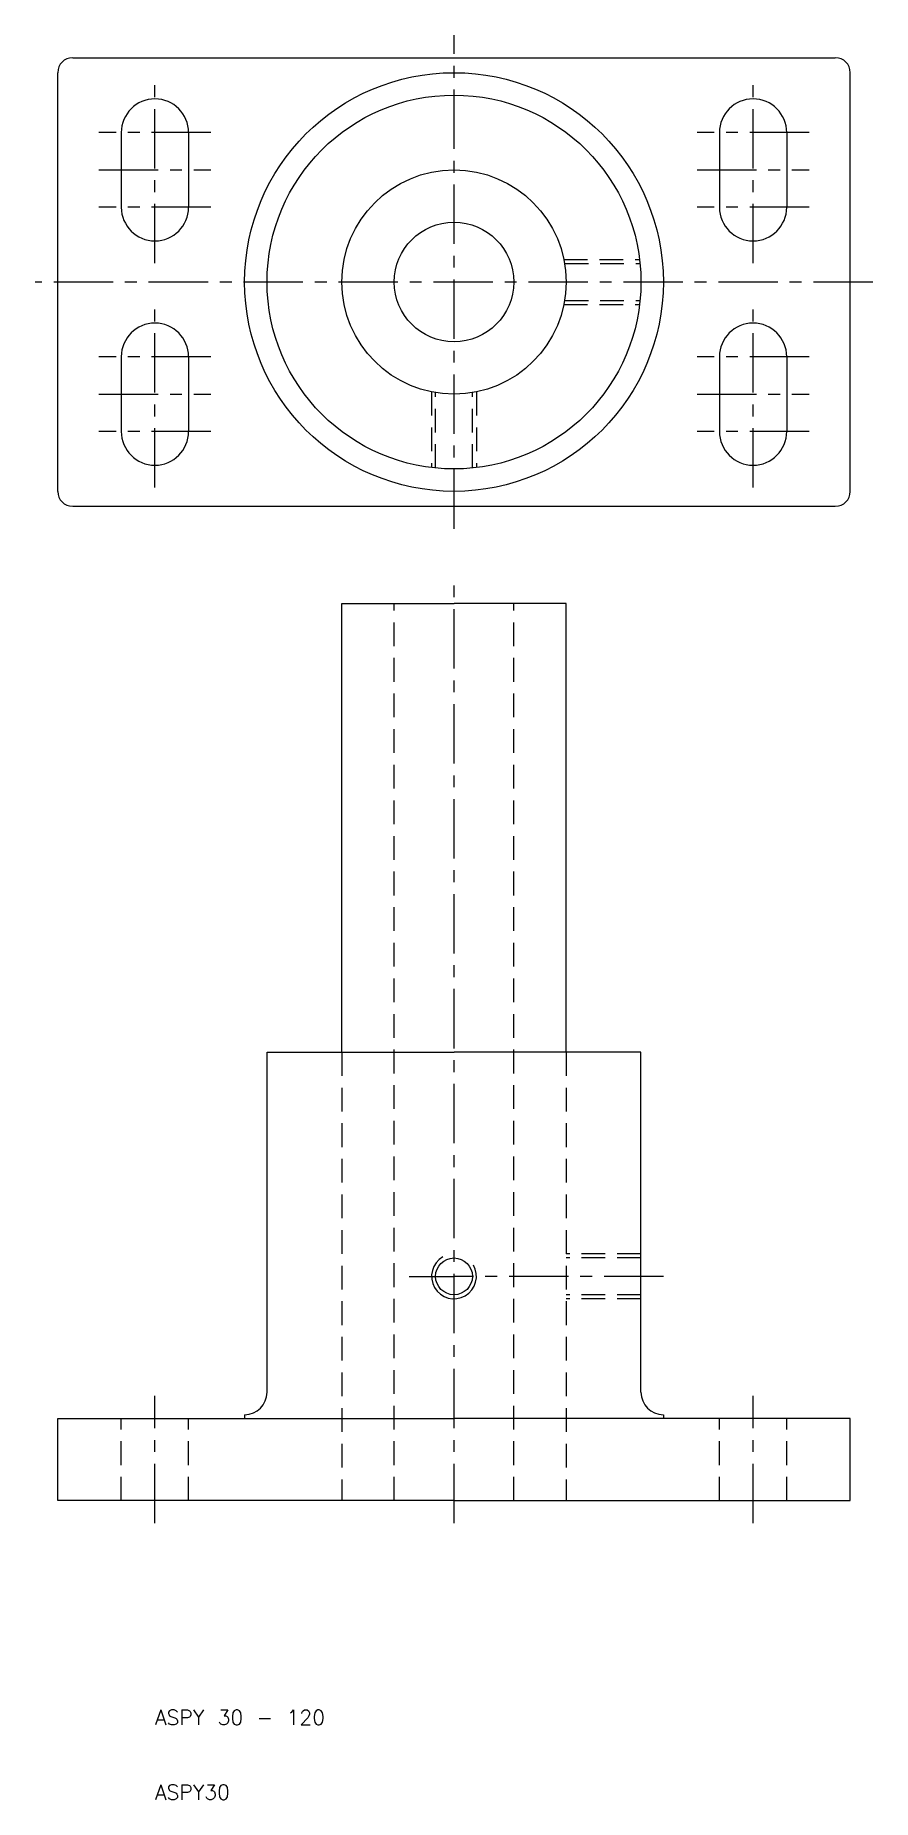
# Model space of a CAD drawing. Extents: x -6 to 106, y 10 to 246.
import ezdxf

# ---------------------------------------------------------------- set-up
doc = ezdxf.new("R2010")
doc.units = 0
doc.header["$LTSCALE"] = 0.25
doc.linetypes.add('CENTER', pattern=[50.8, 31.75, -6.35, 6.35, -6.35])
doc.linetypes.add('DASHED', pattern=[19.05, 12.7, -6.35])
doc.layers.get('0').update_dxf_attribs({"linetype": 'CONTINUOUS'})
doc.layers.add('CENTER', color=1, linetype='CENTER')
doc.styles.get("Standard").update_dxf_attribs({"font": 'txt.shx', "bigfont": 'extfont.shx'})

msp = doc.modelspace()

# ---------------------------------------------------------------- linework, layer by layer
for p, q in [((-3, 185), (-3, 241)), ((-1, 243), (101, 243)), ((103, 185), (103, 241)), ((5.5, 233), (5.5, 223)), ((14.5, 233), (14.5, 223)), ((85.5, 233), (85.5, 223)), ((94.5, 233), (94.5, 223)), ((5.5, 203), (5.5, 193)), ((14.5, 203), (14.5, 193)), ((85.5, 203), (85.5, 193)), ((94.5, 203), (94.5, 193)), ((-1, 183), (101, 183)), ((35, 110), (35, 170)), ((35, 170), (50, 170)), ((65, 170), (50, 170)), ((65, 110), (65, 170)), ((25, 64.5), (25, 110)), ((25, 110), (35, 110)), ((35, 110), (50, 110)), ((65, 110), (50, 110)), ((75, 110), (65, 110)), ((75, 64.5), (75, 110)), ((22, 61.5), (22, 61)), ((78, 61.5), (78, 61)), ((-3, 50), (-3, 61)), ((-3, 61), (25, 61)), ((25, 61), (50, 61)), ((75, 61), (50, 61)), ((103, 61), (75, 61)), ((103, 50), (103, 61)), ((50, 50), (-3, 50)), ((50, 50), (103, 50))]:
    msp.add_line(p, q)
at = {"color": 3, "linetype": 'DASHED'}
for p, q in [((64.696938, 216), (74.819347, 216)), ((64.797071, 215.459), (74.878772, 215.459)), ((64.797071, 210.541), (74.878772, 210.541)), ((64.696938, 210), (74.819347, 210)), ((47, 198.303062), (47, 188.180653)), ((53, 198.303062), (53, 188.180653)), ((47.541, 188.121228), (47.541, 198.202929)), ((52.459, 188.121228), (52.459, 198.202929)), ((42, 50), (42, 170)), ((58, 50), (58, 170)), ((35, 110), (35, 50)), ((65, 110), (65, 50)), ((75, 83), (65, 83)), ((75, 82.459), (65, 82.459)), ((75, 77.541), (65, 77.541)), ((75, 77), (65, 77)), ((5.5, 50), (5.5, 61)), ((14.5, 50), (14.5, 61)), ((85.5, 50), (85.5, 61)), ((94.5, 50), (94.5, 61))]:
    msp.add_line(p, q, dxfattribs=at)
for centre, radius in [((50, 213), 28), ((50, 213), 25), ((50, 213), 15), ((50, 213), 8), ((50, 80), 2.459)]:
    msp.add_circle(centre, radius)
for centre, radius, start, end in [((-1, 241), 2, 90, 180), ((101, 241), 2, 0, 90), ((10, 233), 4.5, 0, 180), ((90, 233), 4.5, 0, 180), ((10, 223), 4.5, 180, 0), ((90, 223), 4.5, 180, 0), ((10, 203), 4.5, 0, 180), ((90, 203), 4.5, 0, 180), ((10, 193), 4.5, 180, 0), ((90, 193), 4.5, 180, 0), ((-1, 185), 2, 180, 270), ((101, 185), 2, 270, 0), ((22, 64.5), 3, 270, 0), ((78, 64.5), 3, 180, 270)]:
    msp.add_arc(centre, radius, start, end)
at = {"color": 3}
msp.add_arc((50, 80), 3, 120, 30, dxfattribs=at)
at = {"layer": 'CENTER', "color": 1, "linetype": 'CENTER'}
for p, q in [((50, 180), (50, 246)), ((10, 215.5), (10, 240.5)), ((90, 215.5), (90, 240.5)), ((17.5, 233), (2.5, 233)), ((97.5, 233), (82.5, 233)), ((2.5, 228), (17.5, 228)), ((82.5, 228), (97.5, 228)), ((17.5, 223), (2.5, 223)), ((97.5, 223), (82.5, 223)), ((106, 213), (-6, 213)), ((10, 185.5), (10, 210.5)), ((90, 185.5), (90, 210.5)), ((17.5, 203), (2.5, 203)), ((97.5, 203), (82.5, 203)), ((2.5, 198), (17.5, 198)), ((82.5, 198), (97.5, 198)), ((17.5, 193), (2.5, 193)), ((97.5, 193), (82.5, 193)), ((50, 47), (50, 173)), ((44, 80), (50, 80)), ((78, 80), (50, 80)), ((10, 47), (10, 64)), ((90, 47), (90, 64))]:
    msp.add_line(p, q, dxfattribs=at)

# ---------------------------------------------------------------- texts
for s, p in [('ASPY 30 - 120', (10, 20)), ('ASPY30', (10, 10))]:
    msp.add_text(s, height=2).set_placement(p)

doc.saveas('drawing.dxf')
